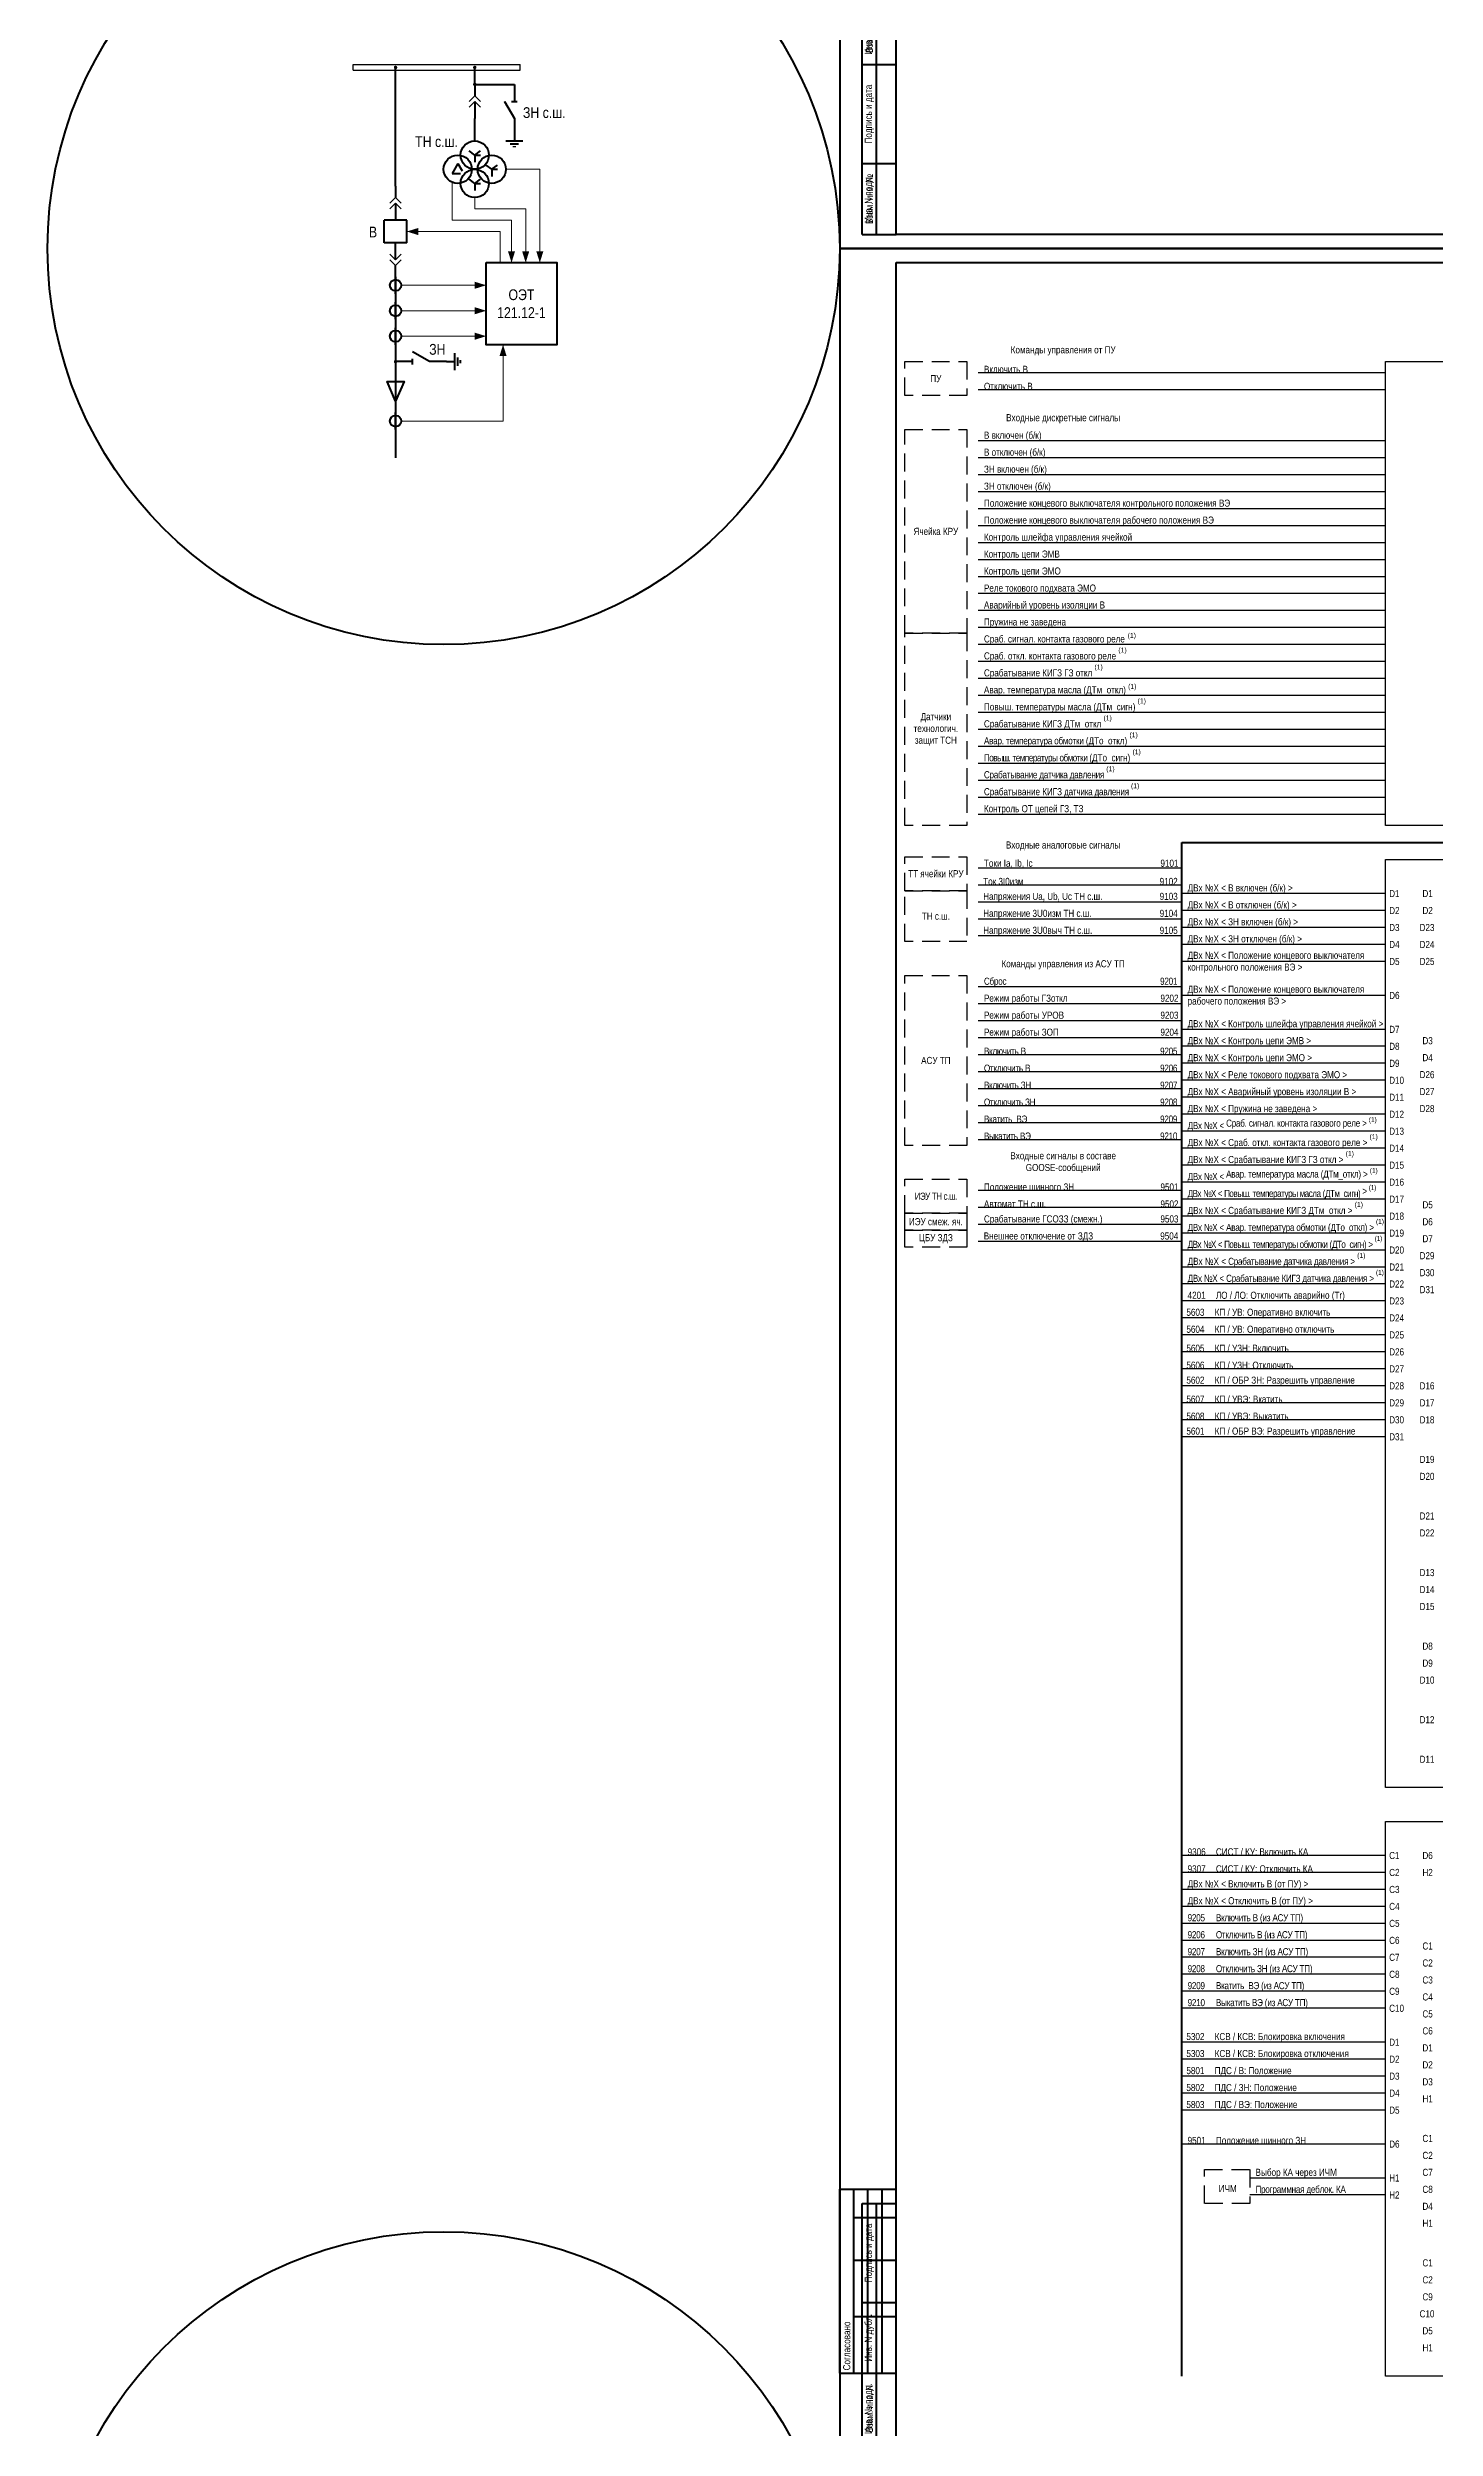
# Model space of a CAD drawing. Header units: millimetres. Extents: x 2179 to 12176, y -20554 to -12004.
# Drawn here: x 3403 to 3894, y -14596 to -13755 of the extents above; entities that cross this region are included whole.
import ezdxf
from ezdxf.enums import TextEntityAlignment as Align

# ---------------------------------------------------------------- set-up
doc = ezdxf.new("R2010")
doc.units = ezdxf.units.MM
doc.linetypes.add('штриховая2', pattern=[9.525, 6.35, -3.175])
for name, color, linetype, lineweight in [('GOOSE', 224, 'Continuous', 30), ('MMS', 190, 'Continuous', 30), ('Внутренняя шина', 4, 'Continuous', 70), ('Вход-Аналоги', 5, 'Continuous', 30), ('Дискретные входы', 134, 'Continuous', 30), ('Линии связи', 75, 'Continuous', 30), ('Основная', 7, 'Continuous', 30), ('Основная прерывистая', 7, 'штриховая2', 30), ('Основная сплошная', 7, 'Continuous', 30), ('Отключение_включение', 1, 'Continuous', 30), ('Сигналы внутр.', 13, 'Continuous', 30), ('Толстая', 7, 'Continuous', 53), ('Тонкая', 7, 'Continuous', 13), ('Цепь - ФК и АСУ', 190, 'Continuous', 30)]:
    doc.layers.add(name, color=color, linetype=linetype, lineweight=lineweight)
doc.layers.add('Рамка внешняя', color=8, linetype='Continuous', lineweight=40, plot=False)
doc.styles.add('2.5_Gost_RD', font='ARIALN.TTF', dxfattribs={"height": 2.5})
doc.styles.add('Narrow', font='ARIALN.TTF')
doc.styles.add('Вывод', font='tahoma.ttf', dxfattribs={"height": 2.5})
doc.styles.add('Компонент', font='ARIALN.TTF', dxfattribs={"height": 3.5})
doc.styles.add('Табл дан', font='ARIALN.TTF')

# ---------------------------------------------------------------- blocks, each defined once
blk = doc.blocks.new('*T16')
at = {"color": 0, "linetype": 'ByBlock', "lineweight": 50, "transparency": 16777216}
for p, q in [((0, 0), (0, 85)), ((0, 85), (12, 85)), ((5, 0), (5, 85)), ((12, 0), (12, 85)), ((0, 60), (12, 60)), ((0, 25), (12, 25)), ((0, 0), (12, 0))]:
    blk.add_line(p, q, dxfattribs=at)
at = {"color": 0, "transparency": 16777216, "char_height": 2.5, "attachment_point": 5, "rotation": 90, "style": '2.5_Gost_RD'}
for s, insert, width in [('Инв. № подл.', (2.5, 72.5), 23), ('Подпись и дата', (2.5, 42.5), 33), ('Взам. инв. №', (2.5, 12.5), 23)]:
    blk.add_mtext(s, dxfattribs=dict(at, insert=insert, width=width))
blk = doc.blocks.new('*T17')
at = {"color": 0, "linetype": 'ByBlock', "lineweight": 50, "transparency": 16777216}
for p, q in [((0, 0), (0, 65)), ((0, 65), (20, 65)), ((5, 0), (5, 65)), ((20, 0), (20, 65)), ((5, 55), (20, 55)), ((5, 40), (20, 40)), ((5, 20), (20, 20)), ((0, 0), (20, 0))]:
    blk.add_line(p, q, dxfattribs=at)
at = {"color": 0, "linetype": 'ByBlock', "lineweight": -2, "transparency": 16777216}
for p, q in [((10, 0), (10, 65)), ((15, 0), (15, 65))]:
    blk.add_line(p, q, dxfattribs=at)
at = {"color": 0, "transparency": 16777216, "insert": (2.5, 1), "char_height": 2.5, "width": 63, "attachment_point": 4, "rotation": 90, "style": '2.5_Gost_RD'}
blk.add_mtext('Согласовано', dxfattribs=at)
blk = doc.blocks.new('*T18')
at = {"color": 0, "linetype": 'ByBlock', "lineweight": 50, "transparency": 16777216}
for p, q in [((0, 0), (0, 145)), ((0, 145), (12, 145)), ((5, 0), (5, 145)), ((12, 0), (12, 145)), ((0, 110), (12, 110)), ((0, 85), (12, 85)), ((0, 60), (12, 60)), ((0, 25), (12, 25)), ((0, 0), (12, 0))]:
    blk.add_line(p, q, dxfattribs=at)
at = {"color": 0, "transparency": 16777216, "char_height": 2.5, "attachment_point": 5, "rotation": 90, "style": '2.5_Gost_RD'}
for s, insert, width in [('{\\C256;Подпись и дата}', (2.5, 127.5), 33), ('{\\C256;Инв. N дубл.}', (2.5, 97.5), 23), ('{\\C256;Взам. инв. N}', (2.5, 72.5), 23), ('Подпись и дата', (2.5, 42.5), 33), ('Инв. N подл.', (2.5, 12.5), 23)]:
    blk.add_mtext(s, dxfattribs=dict(at, insert=insert, width=width))
blk = doc.blocks.new('*U15')
blk.add_lwpolyline([(0, 0), (1189, 0), (1189, 841), (0, 841)], close=True)
at = {"lineweight": 50}
blk.add_lwpolyline([(20, 836), (1184, 836), (1184, 5), (20, 5)], close=True, dxfattribs=at)
for name, p in [('*T17', (0, 90)), ('*T18', (8, 5)), ('*T16', (8, 5))]:
    blk.add_blockref(name, p)
at = {"style": '2.5_Gost_RD', "flags": 8}
blk.add_attdef('ФОРМАТ', text='', height=2.5, dxfattribs=at).set_placement((1134, 4), align=Align.TOP_LEFT)
blk = doc.blocks.new('*U165')
at = {"layer": 'Основная', "ltscale": 0.25}
for p, q in [((2, 2), (0, 0)), ((0, 0), (2, -2))]:
    blk.add_line(p, q, dxfattribs=at)
blk = doc.blocks.new('*U68')
at = {"color": 0}
for p, q in [((0, 6), (0, 2)), ((0, 0), (0, -6))]:
    blk.add_line(p, q, dxfattribs=at)
at = {"color": 0, "ltscale": 0.25, "xscale": -1, "rotation": 90}
for p in [(0, 2), (0, 0)]:
    blk.add_blockref('*U165', p, dxfattribs=at)
at = {"layer": 'Основная'}
for tag, height, style, p in [('ОУ2', 3.5, 'Компонент', (-5, 6)), ('В2', 2.5, 'Вывод', (3, 6)), ('ОУ1', 3.5, 'Компонент', (-5, -6)), ('В1', 2.5, 'Вывод', (3, -6))]:
    blk.add_attdef(tag, text='', height=height, dxfattribs=dict(at, style=style)).set_placement(p, align=Align.MIDDLE_CENTER)
blk = doc.blocks.new('*U66')
at = {"color": 0}
for p, q in [((0, 0), (-8, 0)), ((-8, -8), (-8, 0)), ((0, -8), (0, 0)), ((0, -8), (-8, -8))]:
    blk.add_line(p, q, dxfattribs=at)
at = {"layer": 'Основная', "style": 'Компонент'}
blk.add_attdef('ОУ', text='', height=3.5, dxfattribs=at).set_placement((-15, -3), align=Align.MIDDLE_CENTER)
blk = doc.blocks.new('*U67')
at = {"color": 0}
for p, q in [((0, 0), (0, 6)), ((0, -6), (0, -2))]:
    blk.add_line(p, q, dxfattribs=at)
at = {"color": 0, "ltscale": 0.25, "rotation": 89.99999999999999}
for p in [(0, 0), (0, -2)]:
    blk.add_blockref('*U165', p, dxfattribs=at)
at = {"layer": 'Основная'}
for tag, height, style, p in [('ОУ1', 3.5, 'Компонент', (-5, 6)), ('В1', 2.5, 'Вывод', (3, 6)), ('ОУ2', 3.5, 'Компонент', (-5, -6)), ('В2', 2.5, 'Вывод', (3, -6))]:
    blk.add_attdef(tag, text='', height=height, dxfattribs=dict(at, style=style)).set_placement(p, align=Align.MIDDLE_CENTER)
blk = doc.blocks.new('*U77')
at = {"color": 0}
for p, q in [((-3, 0), (0, 0)), ((0, -3), (0, 3)), ((1, -1.5), (1, 1.5)), ((2, -0.5), (2, 0.5))]:
    blk.add_line(p, q, dxfattribs=at)
blk = doc.blocks.new('*U60')
at = {"color": 0}
blk.add_line((0, 0), (6, 3.43), dxfattribs=at)
blk = doc.blocks.new('*U52')
at = {"color": 0}
blk.add_line((0, -1), (0, 1), dxfattribs=at)
blk = doc.blocks.new('*U76')
at = {"color": 0}
for p, q in [((-3, 0), (-9, 0)), ((9, 0), (3, 0))]:
    blk.add_line(p, q, dxfattribs=at)
at = {"color": 0, "ltscale": 0.25, "xscale": -1}
for name, p in [('*U60', (3, 0)), ('*U52', (-3, 0))]:
    blk.add_blockref(name, p, dxfattribs=at)
at = {"layer": 'Основная'}
for tag, height, style, p in [('ОУ', 3.5, 'Компонент', (0, 12)), ('В1', 2.5, 'Вывод', (-7, -2)), ('В2', 2.5, 'Вывод', (7, -2))]:
    blk.add_attdef(tag, text='', height=height, dxfattribs=dict(at, style=style)).set_placement(p, align=Align.MIDDLE_CENTER)
blk = doc.blocks.new('*U69')
at = {"ltscale": 0.25}
blk.add_circle((0, 0), 2, dxfattribs=at)
at = {"layer": 'Основная', "color": 0, "lineweight": -2}
blk.add_line((0, -3), (0, 3), dxfattribs=at)
at = {"layer": 'Основная', "style": 'Компонент'}
blk.add_attdef('ОУ', text='', height=3.5, dxfattribs=at).set_placement((-6, 0), align=Align.MIDDLE_CENTER)
blk = doc.blocks.new('*U135')
at = {"ltscale": 0.25}
blk.add_circle((0, 0), 2, dxfattribs=at)
at = {"layer": 'Основная', "color": 0, "lineweight": -2}
blk.add_line((0, -3), (0, 3), dxfattribs=at)
at = {"layer": 'Основная', "style": 'Компонент'}
blk.add_attdef('ОУ', text='', height=3.5, dxfattribs=at).set_placement((-6, 0), align=Align.MIDDLE_CENTER)
blk = doc.blocks.new('*U137')
at = {"color": 0, "ltscale": 0.35}
for p, q in [((0, 2), (-2, -1.5)), ((0, 2), (1.5, -0.5)), ((-2, -1.5), (1, -1.5))]:
    blk.add_line(p, q, dxfattribs=at)
blk.add_circle((0, 0), 5, dxfattribs=at)
at = {"ltscale": 0.35, "style": 'Компонент'}
blk.add_attdef('ОУ', text='', height=3.5, dxfattribs=at).set_placement((-3, 10), align=Align.MIDDLE_CENTER)
blk = doc.blocks.new('*U138')
at = {"color": 0, "ltscale": 0.35}
for q in [(-2, 1.5), (2, 1.5), (2, 0), (0, -2.5)]:
    blk.add_line((0, 0), q, dxfattribs=at)
blk.add_circle((0, 0), 5, dxfattribs=at)
at = {"ltscale": 0.35, "style": 'Компонент'}
blk.add_attdef('ОУ', text='', height=3.5, dxfattribs=at).set_placement((0, 8), align=Align.MIDDLE_CENTER)
blk = doc.blocks.new('*U141')
at = {"color": 0, "lineweight": -2}
for p, q in [((0, 0), (59, 0)), ((0, -2), (0, 0)), ((59, -2), (59, 0)), ((0, -2), (59, -2))]:
    blk.add_line(p, q, dxfattribs=at)
at = {"layer": 'Основная', "style": 'Компонент'}
blk.add_attdef('ОШ', text='', height=3.5, dxfattribs=at).set_placement((6, 4), align=Align.MIDDLE_CENTER)
blk = doc.blocks.new('*U74')
at = {"color": 0}
for p, q in [((0, 3), (0, 9)), ((0, -9), (0, -3))]:
    blk.add_line(p, q, dxfattribs=at)
at = {"color": 0, "ltscale": 0.25, "rotation": 89.99999999999999}
for name, p in [('*U60', (0, -3)), ('*U52', (0, 3))]:
    blk.add_blockref(name, p, dxfattribs=at)
at = {"layer": 'Основная'}
for tag, height, style, p in [('ОУ', 3.5, 'Компонент', (-12, 0)), ('В1', 2.5, 'Вывод', (2, 7)), ('В2', 2.5, 'Вывод', (2, -7))]:
    blk.add_attdef(tag, text='', height=height, dxfattribs=dict(at, style=style)).set_placement(p, align=Align.MIDDLE_CENTER)
blk = doc.blocks.new('*U73')
at = {"color": 0}
for p, q in [((-3, 0), (3, 0)), ((0, 3), (0, 0)), ((-1.5, -1), (1.5, -1)), ((-0.5, -2), (0.5, -2))]:
    blk.add_line(p, q, dxfattribs=at)

msp = doc.modelspace()

# ---------------------------------------------------------------- linework, layer by layer
at = {"layer": 'Внутренняя шина'}
for points in [[(3804, -14578), (3804, -14036)], [(3804, -14036), (4064, -14036)]]:
    msp.add_lwpolyline(points, dxfattribs=at)
at = {"layer": 'Линии связи', "ltscale": 0.5}
for points in [[(3876, -13870), (3732, -13870)], [(3876, -13876), (3732, -13876)], [(3876, -13894), (3732, -13894)], [(3876, -13900), (3732, -13900)], [(3876, -13906), (3732, -13906)], [(3876, -13912), (3732, -13912)], [(3876, -13918), (3732, -13918)], [(3876, -13924), (3732, -13924)], [(3876, -13930), (3732, -13930)], [(3876, -13936), (3732, -13936)], [(3876, -13942), (3732, -13942)], [(3876, -13948), (3732, -13948)], [(3876, -13954), (3732, -13954)], [(3876, -13960), (3732, -13960)], [(3876, -13966), (3732, -13966)], [(3876, -13972), (3732, -13972)], [(3876, -13978), (3732, -13978)], [(3876, -13984), (3732, -13984)], [(3876, -13990), (3732, -13990)], [(3876, -13996), (3732, -13996)], [(3876, -14002), (3732, -14002)], [(3876, -14008), (3732, -14008)], [(3876, -14014), (3732, -14014)], [(3876, -14020), (3732, -14020)], [(3876, -14026), (3732, -14026)], [(3804, -14045), (3732, -14045)], [(3876, -14054), (3804, -14054)], [(3876, -14060), (3804, -14060)], [(3876, -14066), (3804, -14066)], [(3876, -14072), (3804, -14072)], [(3876, -14078), (3804, -14078)], [(3804, -14087), (3732, -14087)], [(3876, -14090), (3804, -14090)], [(3876, -14102), (3804, -14102)], [(3876, -14108), (3804, -14108)], [(3876, -14114), (3804, -14114)], [(3876, -14120), (3804, -14120)], [(3876, -14126), (3804, -14126)], [(3876, -14132), (3804, -14132)], [(3876, -14138), (3804, -14138)], [(3876, -14144), (3804, -14144)], [(3876, -14150), (3804, -14150)], [(3804, -14159), (3732, -14159)], [(3876, -14156), (3804, -14156)], [(3876, -14162), (3804, -14162)], [(3804, -14165), (3732, -14165)], [(3876, -14168), (3804, -14168)], [(3876, -14174), (3804, -14174)], [(3876, -14180), (3804, -14180)], [(3876, -14186), (3804, -14186)], [(3876, -14192), (3804, -14192)], [(3876, -14198), (3804, -14198)], [(3876, -14204), (3804, -14204)], [(3876, -14210), (3804, -14210)], [(3876, -14216), (3804, -14216)], [(3876, -14222), (3804, -14222)], [(3876, -14228), (3804, -14228)], [(3876, -14234), (3804, -14234)], [(3876, -14240), (3804, -14240)], [(3876, -14246), (3804, -14246)], [(3876, -14460), (3804, -14460)], [(3876, -14466), (3804, -14466)], [(3876, -14472), (3804, -14472)], [(3876, -14478), (3804, -14478)], [(3876, -14484), (3804, -14484)], [(3876, -14496), (3804, -14496)], [(3876, -14508), (3828, -14508)], [(3876, -14514), (3828, -14514)]]:
    msp.add_lwpolyline(points, dxfattribs=at)
at = {"layer": 'Линии связи'}
for points in [[(3804, -14051), (3732, -14051)], [(3804, -14057), (3732, -14057)], [(3804, -14063), (3732, -14063)], [(3804, -14069), (3732, -14069)], [(3804, -14093), (3732, -14093)], [(3804, -14099), (3732, -14099)], [(3804, -14105), (3732, -14105)], [(3804, -14111), (3732, -14111)], [(3804, -14117), (3732, -14117)], [(3804, -14123), (3732, -14123)], [(3804, -14129), (3732, -14129)], [(3804, -14135), (3732, -14135)], [(3804, -14141), (3732, -14141)], [(3804, -14171), (3732, -14171)], [(3804, -14177), (3732, -14177)], [(3876, -14394), (3804, -14394)], [(3876, -14400), (3804, -14400)], [(3876, -14406), (3804, -14406)], [(3876, -14412), (3804, -14412)], [(3876, -14418), (3804, -14418)], [(3876, -14424), (3804, -14424)], [(3876, -14430), (3804, -14430)], [(3876, -14436), (3804, -14436)], [(3876, -14442), (3804, -14442)], [(3876, -14448), (3804, -14448)]]:
    msp.add_lwpolyline(points, dxfattribs=at)
at = {"layer": 'Основная', "ltscale": 0.25, "const_width": 0.6}
for points in [[(3525.7, -13762, 1), (3526.3, -13762, 1)], [(3553.7, -13762, 1), (3554.3, -13762, 1)], [(3554.3, -13767.99, 1), (3553.7, -13767.99, 1)], [(3553.7, -13768, 1), (3554.3, -13768, 1)]]:
    msp.add_lwpolyline(points, format="xyb", close=True, dxfattribs=at)
at = {"layer": 'Основная'}
for points in [[(3876, -13866), (3992, -13866), (3992, -14030), (3876, -14030)], [(3876, -14042), (3992, -14042), (3992, -14370), (3876, -14370)], [(3876, -14382), (3992, -14382), (3992, -14578), (3876, -14578)]]:
    msp.add_lwpolyline(points, close=True, dxfattribs=at)
at = {"layer": 'Основная прерывистая'}
msp.add_lwpolyline([(3812, -14505), (3828, -14505), (3828, -14517), (3812, -14517)], close=True, dxfattribs=at)
at = {"layer": 'Основная сплошная', "linetype": 'штриховая2'}
for points in [[(3728, -13878), (3706, -13878), (3706, -13866), (3728, -13866)], [(3728, -13962), (3706, -13962), (3706, -13890), (3728, -13890)], [(3728, -14030), (3706, -14030), (3706, -13962), (3728, -13962)], [(3728, -14053), (3706, -14053), (3706, -14041), (3728, -14041)], [(3728, -14071), (3706, -14071), (3706, -14053), (3728, -14053)], [(3728, -14143), (3706, -14143), (3706, -14083), (3728, -14083)], [(3728, -14167), (3706, -14167), (3706, -14155), (3728, -14155)], [(3728, -14173), (3706, -14173), (3706, -14167), (3728, -14167)], [(3728, -14179), (3706, -14179), (3706, -14173), (3728, -14173)]]:
    msp.add_lwpolyline(points, close=True, dxfattribs=at)
at = {"layer": 'Отключение_включение', "color": 0, "lineweight": 50}
for p, q in [((3554, -13768), (3568, -13768)), ((3564.57, -13774), (3568, -13780)), ((3567, -13774), (3569, -13774)), ((3568, -13768), (3568, -13774)), ((3568, -13780), (3568, -13788)), ((3565, -13788), (3571, -13788)), ((3566.5, -13789), (3569.5, -13789))]:
    msp.add_line(p, q, dxfattribs=at)
at = {"layer": 'Рамка внешняя'}
for centre in [(3543, -13826), (3543, -14667)]:
    msp.add_circle(centre, 140, dxfattribs=at)
at = {"layer": 'Толстая'}
for points in [[(3526, -13804), (3526, -13762)], [(3554, -13765), (3554, -13762)], [(3554, -13768), (3554, -13762)], [(3554, -13765.01), (3554, -13762.01)], [(3554, -13788), (3554, -13780)], [(3526, -13836), (3526, -13900)], [(3526, -13880), (3523, -13873), (3529, -13873), (3526, -13880)]]:
    msp.add_lwpolyline(points, dxfattribs=at)
for points in [[(3530, -13820, 0, 2.5, 0), (3534, -13820, 0, 0, 0)], [(3567, -13831, 0, 2.5, 0), (3567, -13827, 0, 0, 0)], [(3572, -13831, 0, 2.5, 0), (3572, -13827, 0, 0, 0)], [(3577, -13831, 0, 2.5, 0), (3577, -13827, 0, 0, 0)], [(3558, -13839, 0, 2.5, 0), (3554, -13839, 0, 0, 0)], [(3558, -13848, 0, 2.5, 0), (3554, -13848, 0, 0, 0)], [(3558, -13857, 0, 2.5, 0), (3554, -13857, 0, 0, 0)], [(3564, -13860, 0, 2.5, 0), (3564, -13864, 0, 0, 0)]]:
    msp.add_lwpolyline(points, format="xyseb", dxfattribs=at)
msp.add_lwpolyline([(3558, -13831), (3583, -13831), (3583, -13860), (3558, -13860)], close=True, dxfattribs=at)
at = {"layer": 'Толстая', "ltscale": 0.25, "const_width": 0.6}
msp.add_lwpolyline([(3525.7, -13866, 1), (3526.3, -13866, 1)], format="xyb", close=True, dxfattribs=at)
at = {"layer": 'Тонкая'}
for p, q in [((3577, -13798), (3565, -13798)), ((3577, -13831), (3577, -13798)), ((3546, -13802.58), (3546, -13816)), ((3554, -13808), (3554, -13812)), ((3567, -13816), (3546, -13816)), ((3572, -13812), (3554, -13812)), ((3567, -13831), (3567, -13816)), ((3572, -13831), (3572, -13812)), ((3563, -13820), (3530, -13820)), ((3563, -13820), (3563, -13831)), ((3528, -13839), (3558, -13839)), ((3528, -13848), (3558, -13848)), ((3528, -13857), (3558, -13857)), ((3564, -13860), (3564, -13887)), ((3528, -13887), (3564, -13887))]:
    msp.add_line(p, q, dxfattribs=at)

# ---------------------------------------------------------------- block references
at = {"layer": 'Основная', "ltscale": 0.25}
msp.add_blockref('*U141', (3511, -13760.99), dxfattribs=at)
at = {"layer": 'Основная', "color": 0, "lineweight": 50, "ltscale": 0.35}
for name, p in [('*U74', (3568, -13777)), ('*U73', (3568, -13788))]:
    msp.add_blockref(name, p, dxfattribs=at)
at = {"layer": 'Рамка внешняя'}
for p in [(3683, -13826), (3683, -14667)]:
    msp.add_blockref('*U15', p, dxfattribs=at).add_auto_attribs({'ФОРМАТ': 'Формат А0'})
at = {"layer": 'Толстая', "ltscale": 0.25}
for name, p in [('*U68', (3554, -13774)), ('*U68', (3526, -13810)), ('*U66', (3530, -13816)), ('*U67', (3526, -13830)), ('*U69', (3526, -13839)), ('*U69', (3526, -13848)), ('*U135', (3526, -13857)), ('*U76', (3535, -13866)), ('*U77', (3547, -13866)), ('*U69', (3526, -13887))]:
    msp.add_blockref(name, p, dxfattribs=at)
at = {"layer": 'Толстая', "ltscale": 0.35}
for name, p in [('*U138', (3554, -13793)), ('*U137', (3548, -13798)), ('*U138', (3554, -13803)), ('*U138', (3560, -13798))]:
    msp.add_blockref(name, p, dxfattribs=at)

# ---------------------------------------------------------------- texts
at = {"layer": 'GOOSE', "char_height": 2.5, "attachment_point": 7, "style": 'Narrow'}
for s, insert, width in [('Автомат ТН с.ш.^I^I^I^I   9502^I', (3734, -14165), 70), ('Срабатывание ГСОЗЗ (смежн.)^I^I   9503^I', (3734, -14171), 70), ('Внешнее отключение от ЗДЗ^I^I^I   9504^I', (3733.93, -14177), 70.0735)]:
    msp.add_mtext(s, dxfattribs=dict(at, insert=insert, width=width))
at = {"layer": 'GOOSE', "ltscale": 0.5, "char_height": 2.5, "attachment_point": 7, "style": 'Narrow'}
for s, insert, width in [('Положение шинного ЗН^I^I^I   9501^I', (3734, -14159), 70), ('9501^IПоложение шинного ЗН', (3806, -14496), 58)]:
    msp.add_mtext(s, dxfattribs=dict(at, insert=insert, width=width))
at = {"layer": 'MMS', "char_height": 2.5, "attachment_point": 7, "style": 'Narrow'}
for s, insert, width in [('{\\T0.95;Сброс^I^I^I^I^I^I   9201^I}', (3734, -14087), 70), ('Режим работы ГЗоткл^I^I^I   ^I   9202^I', (3734, -14093), 70), ('Режим работы УРОВ^I^I^I^I   9203^I', (3734, -14099), 70), ('Режим работы ЗОП^I^I^I^I   9204^I', (3734, -14105), 70), ('{\\T0.95;Включить В^I^I^I^I^I   9205^I}', (3734, -14111), 70), ('{\\T0.95;Отключить В^I^I^I^I^I   9206^I}', (3734, -14117), 70), ('{\\T0.95;Отключить ЗН^I^I^I^I^I   9208^I}', (3734, -14129), 70), ('{\\T0.95;Включить ЗН^I^I^I^I^I   9207^I}', (3734, -14123), 70), ('{\\T0.95;Вкатить  ВЭ^I^I^I^I^I   9209}', (3734, -14135), 70), ('{\\T0.95;Выкатить ВЭ^I^I^I^I^I   9210^I}', (3734, -14141), 70), ('9306^IСИСТ / КУ: Включить КА', (3806, -14394), 58), ('9307^IСИСТ / КУ: Отключить КА', (3806, -14400), 58), ('{\\T0.95;9205^IВключить В (из АСУ ТП)}', (3806, -14418), 58), ('{\\T0.95;9206^IОтключить В (из АСУ ТП)}', (3806, -14424), 58), ('{\\T0.95;9207^IВключить ЗН (из АСУ ТП)}', (3806, -14430), 58), ('{\\T0.95;9208^IОтключить ЗН (из АСУ ТП)}', (3806, -14436), 58), ('{\\T0.95;9209^IВкатить  ВЭ (из АСУ ТП)}', (3806, -14442), 58), ('{\\T0.95;9210^IВыкатить ВЭ (из АСУ ТП)}', (3806, -14448), 58)]:
    msp.add_mtext(s, dxfattribs=dict(at, insert=insert, width=width))
at = {"layer": 'Вход-Аналоги', "char_height": 2.5, "attachment_point": 7, "style": 'Narrow'}
for s, insert, width in [('Токи Ia, Ib, Ic^I^I^I^I^I   9101^I', (3734, -14045), 70), ('Ток 3I0изм^I^I^I^I^I   9102^I', (3733.73, -14051), 70.2651), ('Напряжения Ua, Ub, Uc ТН с.ш.^I^I   9103^I', (3733.73, -14057), 70.2651), ('Напряжение 3U0изм ТН с.ш.^I^I^I   9104^I', (3733.73, -14063), 70.2651), ('Напряжение 3U0выч ТН с.ш.^I^I^I   9105^I', (3733.73, -14069), 70.2651)]:
    msp.add_mtext(s, dxfattribs=dict(at, insert=insert, width=width))
at = {"layer": 'Дискретные входы', "char_height": 2.5, "width": 70, "attachment_point": 7, "style": 'Narrow'}
for s, insert in [('Включить В', (3734, -13870)), ('Отключить В', (3734, -13876))]:
    msp.add_mtext(s, dxfattribs=dict(at, insert=insert))
at = {"layer": 'Дискретные входы', "ltscale": 0.5, "char_height": 2.5, "attachment_point": 7, "style": 'Narrow'}
for s, insert, width in [('В включен (б/к)', (3734, -13894), 70), ('В отключен (б/к)', (3734, -13900), 70), ('ЗН включен (б/к)', (3734, -13906), 70), ('ЗН отключен (б/к)', (3734, -13912), 70), ('Положение концевого выключателя контрольного положения ВЭ', (3734, -13918), 142), ('Положение концевого выключателя рабочего положения ВЭ', (3734, -13924), 142), ('Контроль шлейфа управления ячейкой', (3734, -13930), 70), ('Контроль цепи ЭМВ', (3734, -13936), 70), ('Контроль цепи ЭМО', (3734, -13942), 70), ('\\pt10;Аварийный уровень изоляции В', (3734, -13954), 70), ('Реле токового подхвата ЭМО^I', (3734, -13948), 70), ('\\pt30;Пружина не заведена^I', (3734, -13960), 70), ('\\A1;Сраб. сигнал. контакта газового реле^I {\\H0.7x;\\S(1)^ ;}', (3734, -13966), 70), ('Сраб. откл. контакта газового реле {\\A1;\\H0.7x;\\S(1)^ ;}^I', (3734, -13972), 70), ('Срабатывание КИГЗ ГЗ откл {\\A1;\\H0.7x;\\S(1)^ ;}', (3734, -13978), 70), ('\\A1;Авар. температура масла (ДТм_откл) {\\H0.7x;\\S(1)^ ;}', (3734, -13984), 70), ('Повыш. температуры масла (ДТм_сигн){\\A1; \\H0.7x;\\S(1)^ ;}', (3734, -13990), 70), ('Срабатывание КИГЗ ДТм_откл{\\A1; \\H0.7x;\\S(1)^ ;}', (3734, -13996), 70), ('{\\T0.95;Авар. температура обмотки} (ДТо_откл){\\A1; \\H0.7x;\\S(1)^ ;}', (3734, -14002), 70), ('{\\T0.95;Срабатывание датчика давления\\A1;\\T1; \\H0.7x;\\S(1)^ ;}', (3734, -14014), 70), ('{\\T0.9;Повыш. температуры обмотки }(ДТо_сигн){\\A1; \\H0.7x;\\S(1)^ ;}', (3734, -14008), 70), ('Срабатывание КИГЗ{\\T0.95; датчика давления\\A1; \\H0.7x;\\T1;\\S(1)^ ;}', (3734, -14020), 70), ('Контроль ОТ цепей ГЗ, ТЗ', (3734, -14026), 70)]:
    msp.add_mtext(s, dxfattribs=dict(at, insert=insert, width=width))
at = {"layer": 'Основная', "style": 'Табл дан'}
for s, p in [('D1', (3877.25, -14054)), ('D1', (3889, -14054)), ('D2', (3877.25, -14060)), ('D2', (3889, -14060)), ('D3', (3877.25, -14066)), ('D23', (3888, -14066)), ('D4', (3877.25, -14072)), ('D5', (3877.25, -14078)), ('D24', (3888, -14072)), ('D25', (3888, -14078)), ('D6', (3877.25, -14090)), ('D7', (3877.25, -14102)), ('D8', (3877.25, -14108)), ('D3', (3889, -14106)), ('D4', (3889, -14112)), ('D9', (3877.25, -14114)), ('D10', (3877.25, -14120)), ('D26', (3888, -14118)), ('D11', (3877.25, -14126)), ('D27', (3888, -14124)), ('D28', (3888, -14130)), ('D12', (3877.25, -14132)), ('D13', (3877.25, -14138)), ('D14', (3877.25, -14144)), ('D15', (3877.25, -14150)), ('D16', (3877.25, -14156)), ('D17', (3877.25, -14162)), ('D18', (3877.25, -14168)), ('D5', (3889, -14164)), ('D6', (3889, -14170)), ('D19', (3877.25, -14174)), ('D20', (3877.25, -14180)), ('D7', (3889, -14176)), ('D21', (3877.25, -14186)), ('D29', (3888, -14182)), ('D30', (3888, -14188)), ('D22', (3877.25, -14192)), ('D31', (3888, -14194)), ('D23', (3877.25, -14198)), ('D24', (3877.25, -14204)), ('D25', (3877.25, -14210)), ('D26', (3877.25, -14216)), ('D27', (3877.25, -14222)), ('D28', (3877.25, -14228)), ('D16', (3888, -14228)), ('D29', (3877.25, -14234)), ('D17', (3888, -14234)), ('D30', (3877.25, -14240)), ('D31', (3877.25, -14246)), ('D18', (3888, -14240)), ('D19', (3888, -14254)), ('D20', (3888, -14260)), ('D21', (3888, -14274)), ('D22', (3888, -14280)), ('D13', (3888, -14294)), ('D14', (3888, -14300)), ('D15', (3888, -14306)), ('D8', (3889, -14320)), ('D10', (3888, -14332)), ('D9', (3889, -14326)), ('D12', (3888, -14346)), ('D11', (3888, -14360)), ('C1', (3877.25, -14394)), ('D6', (3889, -14394)), ('C2', (3877.25, -14400)), ('C3', (3877.25, -14406)), ('H2', (3889, -14400)), ('C4', (3877.25, -14412)), ('C5', (3877.25, -14418)), ('C6', (3877.25, -14424)), ('C7', (3877.25, -14430)), ('C1', (3889, -14426)), ('C2', (3889, -14432)), ('C8', (3877.25, -14436)), ('C3', (3889, -14438)), ('C9', (3877.25, -14442)), ('C10', (3877.25, -14448)), ('C4', (3889, -14444)), ('C5', (3889, -14450)), ('C6', (3889, -14456)), ('D1', (3877.25, -14460)), ('D2', (3877.25, -14466)), ('D1', (3889, -14462)), ('D3', (3877.25, -14472)), ('D2', (3889, -14468)), ('D3', (3889, -14474)), ('D4', (3877.25, -14478)), ('H1', (3889, -14480)), ('D5', (3877.25, -14484)), ('D6', (3877.25, -14496)), ('C1', (3889, -14494)), ('C2', (3889, -14500)), ('H1', (3877.25, -14508)), ('C7', (3889, -14506)), ('H2', (3877.25, -14514)), ('C8', (3889, -14512)), ('D4', (3889, -14518)), ('H1', (3889, -14524)), ('C1', (3889, -14538)), ('C2', (3889, -14544)), ('C9', (3889, -14550)), ('C10', (3888, -14556)), ('D5', (3889, -14562)), ('H1', (3889, -14568))]:
    msp.add_text(s, height=2.5, dxfattribs=at).set_placement(p, align=Align.MIDDLE_LEFT)
at = {"layer": 'Основная', "color": 0, "lineweight": 50, "char_height": 3.8, "width": 18, "attachment_point": 5, "style": 'Narrow'}
for s, insert in [('ЗН с.ш.', (3578.57, -13778)), ('\\pi-11.4,l11.4,t11.4;ТН с.ш.', (3540.48, -13788.25)), ('\\pi-11.4,l11.4,t11.4;ЗН', (3540.77, -13861.67))]:
    msp.add_mtext(s, dxfattribs=dict(at, insert=insert))
at = {"layer": 'Основная', "char_height": 2.5, "width": 60, "attachment_point": 8, "style": 'Narrow'}
for s, insert in [('\\pt55;Команды управления от ПУ', (3762, -13863.81)), ('\\pt55;Входные дискретные сигналы', (3762, -13887.81)), ('\\pt55;Входные аналоговые сигналы', (3762, -14038.81)), ('\\pt55;Команды управления из АСУ ТП', (3762, -14080.81)), ('\\pt55;Входные сигналы в составе GOOSE-сообщений', (3762, -14152.81))]:
    msp.add_mtext(s, dxfattribs=dict(at, insert=insert))
at = {"layer": 'Основная', "ltscale": 0.5, "insert": (3817, -14513), "char_height": 2.5, "width": 6, "attachment_point": 7, "style": 'Narrow'}
msp.add_mtext('ИЧМ', dxfattribs=at)
at = {"layer": 'Основная сплошная', "char_height": 2.5, "width": 22, "attachment_point": 5, "style": 'Narrow'}
for s, insert in [('\\pt55;ПУ', (3717, -13872)), ('\\pt55;Ячейка КРУ', (3717, -13926)), ('\\pt55;Датчики технологич. защит ТСН', (3717, -13996)), ('\\pt55;ТТ ячейки КРУ', (3717, -14047)), ('\\pt55;ТН с.ш.', (3717, -14062)), ('\\pt55;АСУ ТП', (3717, -14113)), ('\\pt55;{\\T0.9;ИЭУ ТН с.ш.}', (3717, -14161)), ('\\pt55;ИЭУ смеж. яч.', (3717, -14170)), ('\\pt55;ЦБУ ЗДЗ', (3717, -14176))]:
    msp.add_mtext(s, dxfattribs=dict(at, insert=insert))
at = {"layer": 'Сигналы внутр.', "ltscale": 0.5, "char_height": 2.5, "attachment_point": 7, "style": 'Narrow'}
for s, insert, width in [('ДВх №X < В включен (б/к) >', (3806, -14054), 58), ('ДВх №X < В отключен (б/к) >', (3806, -14060), 58), ('ДВх №X < ЗН включен (б/к) >', (3806, -14066), 58), ('ДВх №X < ЗН отключен (б/к) >', (3806, -14072), 58), ('ДВх №X < Положение концевого выключателя контрольного положения ВЭ >', (3806, -14082), 70), ('ДВх №X < Положение концевого выключателя рабочего положения ВЭ >', (3806, -14094), 70), ('ДВх №X < Контроль шлейфа управления ячейкой >', (3806, -14102), 70), ('ДВх №X < Контроль цепи ЭМВ >', (3806, -14108), 58), ('ДВх №X < Контроль цепи ЭМО >', (3806, -14114), 58), ('ДВх №X < Реле токового подхвата ЭМО >', (3806, -14120), 58), ('\\pt10;ДВх №X < Аварийный уровень изоляции В >', (3806, -14126), 70), ('\\pt10;ДВх №X < Пружина не заведена >', (3806, -14132), 58), ('{\\T0.95;ДВх №X < \\A1;Сраб. сигнал. контакта газового реле > \\H0.7x;\\S(1)^ ;}', (3806, -14138), 70), ('ДВх №X < Сраб. откл. контакта газового реле > {\\A1;\\H0.7x;\\S(1)^ ;}^I', (3806, -14144), 70), ('ДВх №X < Срабатывание КИГЗ ГЗ откл > {\\A1;\\H0.7x;\\S(1)^ ;}', (3806, -14150), 70), ('\\pt15;{\\T0.95;ДВх №X < \\A1;Авар. температура масла (ДТм_откл) > \\H0.7x;\\S(1)^ ;}', (3806, -14156), 70), ('{\\T0.9;ДВх №X < Повыш. температуры масла (ДТм_сигн)\\A1; > \\H0.7x;\\S(1)^ ;}', (3806, -14162), 70), ('ДВх №X < Срабатывание КИГЗ ДТм_откл >{\\A1; \\H0.7x;\\S(1)^ ;}', (3806, -14168), 70), ('{\\T0.95;ДВх №X < Авар. температура обмотки (ДТо_откл) >\\A1; \\H0.7x;\\S(1)^ ;}', (3806, -14174), 70), ('{\\T0.9;ДВх №X < Повыш. температуры обмотки (ДТо_сигн) >\\A1; \\H0.7x;\\S(1)^ ;}', (3806, -14180), 70), ('ДВх №X < {\\T0.95;Срабатывание датчика давления >\\A1;\\T1; \\H0.7x;\\S(1)^ ;}', (3806, -14186), 70), ('{\\T0.95;ДВх №X < Срабатывание КИГЗ датчика давления >\\A1; \\H0.7x;\\S(1)^ ;}', (3806, -14192), 70), ('4201^IЛО / ЛО: Отключить аварийно (Tr)', (3806, -14198), 58)]:
    msp.add_mtext(s, dxfattribs=dict(at, insert=insert, width=width))
at = {"layer": 'Сигналы внутр.', "char_height": 2.5, "attachment_point": 7}
for s, insert, width, style in [('5603^IКП / УВ: Оперативно включить', (3805.57, -14204), 70.43, 'Табл дан'), ('5604^IКП / УВ: Оперативно отключить', (3805.57, -14210), 70.43, 'Табл дан'), ('5605^IКП / УЗН: Включить', (3805.57, -14216), 58.43, 'Табл дан'), ('5606^IКП / УЗН: Отключить', (3805.57, -14222), 58.43, 'Табл дан'), ('5602^IКП / ОБР ЗН: Разрешить управление', (3805.57, -14228), 70.43, 'Табл дан'), ('5607^IКП / УВЭ: Вкатить ', (3805.57, -14234), 58.43, 'Табл дан'), ('5608^IКП / УВЭ: Выкатить ', (3805.57, -14240), 58.43, 'Табл дан'), ('5601^IКП / ОБР ВЭ: Разрешить управление', (3805.57, -14246), 70.43, 'Табл дан'), ('ДВх №X < Включить В (от ПУ) >', (3806, -14406), 58, 'Narrow'), ('ДВх №X < Отключить В (от ПУ) >', (3806, -14412), 58, 'Narrow'), ('5302^IКСВ / КСВ: Блокировка включения', (3805.57, -14460), 58.43, 'Табл дан'), ('5303^IКСВ / КСВ: Блокировка отключения', (3805.57, -14466), 58.43, 'Табл дан'), ('5801^IПДС / В: Положение', (3805.57, -14472), 41, 'Табл дан'), ('5802^IПДС / ЗН: Положение', (3805.57, -14478), 58.43, 'Табл дан'), ('5803^IПДС / ВЭ: Положение', (3805.57, -14484), 58.43, 'Табл дан')]:
    msp.add_mtext(s, dxfattribs=dict(at, insert=insert, width=width, style=style))
at = {"layer": 'Толстая', "char_height": 3.8, "attachment_point": 5, "style": 'Narrow'}
for s, insert, width in [('\\pi-11.4,l11.4,t11.4;В', (3518.03, -13820.19), 53.3807), ('\\pt11.4;ОЭТ 121.12-1', (3570.5, -13845.5), 25)]:
    msp.add_mtext(s, dxfattribs=dict(at, insert=insert, width=width))
at = {"layer": 'Цепь - ФК и АСУ', "ltscale": 0.5, "char_height": 2.5, "width": 34, "attachment_point": 7, "style": 'Narrow'}
for s, insert in [('Выбор КА через ИЧМ', (3830, -14508)), ('{\\T0.95;Программная деблок. КА}', (3830, -14514))]:
    msp.add_mtext(s, dxfattribs=dict(at, insert=insert))

doc.saveas('drawing.dxf')
